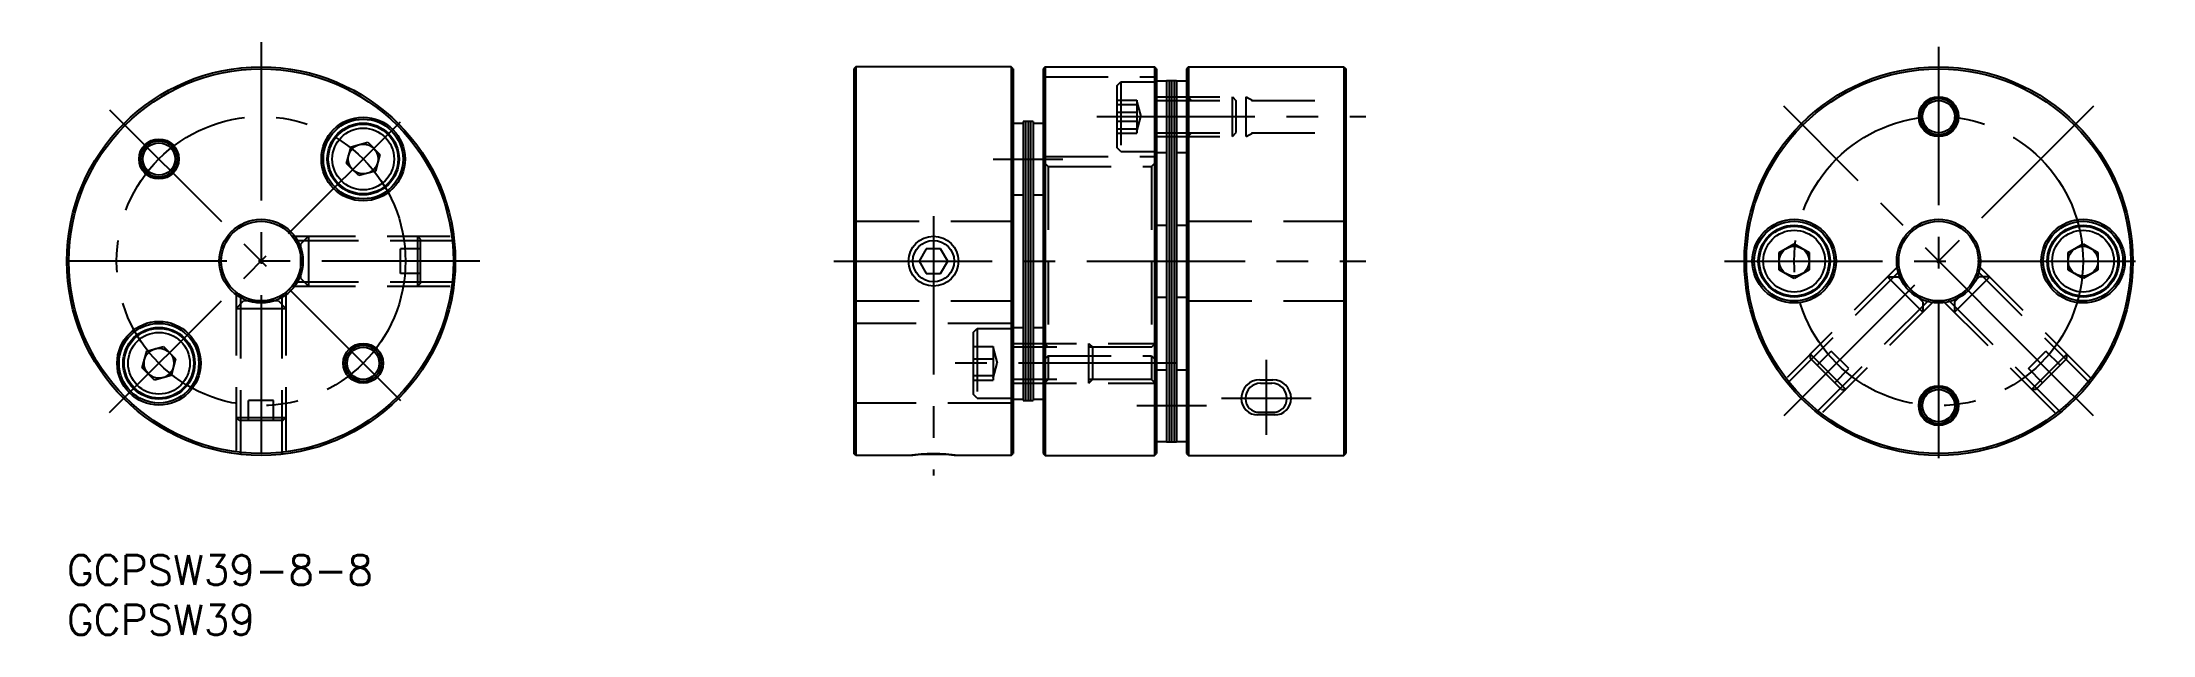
# Model space of a CAD drawing. Extents: x -2 to 209, y -8 to 51.
import ezdxf

# ---------------------------------------------------------------- set-up
doc = ezdxf.new("R2010")
doc.units = 0
doc.header["$LTSCALE"] = 0.5
doc.linetypes.add('CENTER', pattern=[50.8, 31.75, -6.35, 6.35, -6.35])
doc.linetypes.add('DASHED', pattern=[19.05, 12.7, -6.35])
for name, color, linetype in [('MSM_CENTER', 1, 'CENTER'), ('MSM_CONTINUOUS', 7, 'CONTINUOUS'), ('MSM_DASHED', 4, 'DASHED'), ('MSM_NARROW', 5, 'CONTINUOUS'), ('MSM_PART_NUMBER', 7, 'CONTINUOUS')]:
    doc.layers.add(name, color=color, linetype=linetype)
doc.styles.get("Standard").update_dxf_attribs({"font": 'txt.shx', "height": 3, "bigfont": 'bigfont.shx'})

# ---------------------------------------------------------------- blocks, each defined once
blk = doc.blocks.new('*U47')
at = {"layer": 'MSM_PART_NUMBER'}
blk.add_text('GCPSW39-8-8', height=3, dxfattribs=at).set_placement((0, -3))
blk = doc.blocks.new('*U48')
at = {"layer": 'MSM_PART_NUMBER'}
blk.add_text('GCPSW39', height=3, dxfattribs=at).set_placement((0, -8))

msp = doc.modelspace()

# ---------------------------------------------------------------- linework, layer by layer
at = {"layer": 'MSM_CENTER'}
for p, q in [((19.5, 51.47), (19.5, 7.53)), ((187.9, 51), (187.9, 8)), ((4.3, 14.3), (34.7, 44.7)), ((4.3, 44.7), (34.7, 14.3)), ((197.8, 19.6), (172.36, 45.04)), ((203.44, 45.04), (178, 19.6)), ((103.4, 44), (130.4, 44)), ((93, 39.75), (100, 39.75)), ((87, 34), (87, 8)), ((41.47, 29.5), (-2.47, 29.5)), ((77, 29.5), (130.4, 29.5)), ((166.4, 29.5), (209.4, 29.5)), ((111.4, 19.25), (89, 19.25)), ((120.4, 19.59), (120.4, 12.06)), ((176.59, 18.19), (172.36, 13.96)), ((203.44, 13.96), (199.21, 18.19)), ((107.4, 15), (114.4, 15)), ((124.9, 15.71), (115.9, 15.71))]:
    msp.add_line(p, q, dxfattribs=at)
for centre in [(19.5, 29.5), (187.9, 29.5)]:
    msp.add_circle(centre, 14.5, dxfattribs=at)
at = {"layer": 'MSM_CONTINUOUS'}
for p, q in [((79.2, 49), (79, 48.8)), ((79, 48.8), (79, 10.2)), ((94.8, 49), (79.2, 49)), ((79.2, 49), (79.2, 10)), ((95, 48.8), (94.8, 49)), ((94.8, 49), (94.8, 10)), ((95, 48.8), (95, 10.2)), ((98.2, 49), (98, 48.8)), ((98, 48.8), (98, 10.2)), ((98.2, 49), (109.2, 49)), ((98.2, 49), (98.2, 10)), ((109.4, 48.8), (109.2, 49)), ((109.2, 49), (109.2, 10)), ((109.4, 48.8), (109.4, 10.2)), ((112.6, 49), (112.4, 48.8)), ((112.4, 48.8), (112.4, 10.2)), ((112.6, 49), (128.2, 49)), ((112.6, 49), (112.6, 10)), ((128.2, 49), (128.4, 48.8)), ((128.2, 49), (128.2, 10)), ((128.4, 48.8), (128.4, 10.2)), ((109.4, 47.6), (110.4, 47.6)), ((110.4, 47.64), (110.4, 11.36)), ((110.4, 47.64), (111.4, 47.64)), ((110.65, 47.64), (110.65, 11.36)), ((110.9, 47.64), (110.9, 11.36)), ((111.15, 47.64), (111.15, 11.36)), ((111.4, 47.64), (111.4, 11.36)), ((111.4, 47.6), (112.4, 47.6)), ((95, 43.35), (96, 43.35)), ((97, 43.5), (96, 43.5)), ((96, 43.5), (96, 15.5)), ((96.25, 43.5), (96.25, 15.5)), ((96.5, 43.5), (96.5, 15.5)), ((96.75, 43.5), (96.75, 15.5)), ((97, 43.5), (97, 15.5)), ((97, 43.35), (98, 43.35)), ((28.08, 39.3), (28.53, 40.98)), ((28.53, 40.98), (30.2, 41.43)), ((30.2, 41.43), (31.43, 40.2)), ((109.4, 40.4), (110.4, 40.4)), ((111.4, 40.4), (112.4, 40.4)), ((29.3, 38.08), (28.08, 39.3)), ((30.98, 38.53), (29.3, 38.08)), ((31.43, 40.2), (30.98, 38.53)), ((95, 36.15), (96, 36.15)), ((97, 36.15), (98, 36.15)), ((109.4, 33.1), (110.4, 33.1)), ((111.4, 33.1), (112.4, 33.1)), ((86.28, 30.75), (85.56, 29.5)), ((87.72, 30.75), (86.28, 30.75)), ((88.44, 29.5), (87.72, 30.75)), ((171.9, 30.37), (173.4, 31.23)), ((171.9, 28.63), (171.9, 30.37)), ((173.4, 31.23), (174.9, 30.37)), ((174.9, 30.37), (174.9, 28.63)), ((200.9, 30.37), (202.4, 31.23)), ((200.9, 28.63), (200.9, 30.37)), ((202.4, 31.23), (203.9, 30.37)), ((203.9, 30.37), (203.9, 28.63)), ((85.56, 29.5), (86.28, 28.25)), ((86.28, 28.25), (87.72, 28.25)), ((87.72, 28.25), (88.44, 29.5)), ((173.4, 27.77), (171.9, 28.63)), ((174.9, 28.63), (173.4, 27.77)), ((202.4, 27.77), (200.9, 28.63)), ((203.9, 28.63), (202.4, 27.77)), ((109.4, 25.9), (110.4, 25.9)), ((111.4, 25.9), (112.4, 25.9)), ((95, 22.85), (96, 22.85)), ((97, 22.85), (98, 22.85)), ((7.57, 18.8), (8.02, 20.47)), ((8.02, 20.47), (9.7, 20.92)), ((9.7, 20.92), (10.92, 19.7)), ((10.92, 19.7), (10.47, 18.02)), ((8.8, 17.57), (7.57, 18.8)), ((10.47, 18.02), (8.8, 17.57)), ((109.4, 18.6), (110.4, 18.6)), ((111.4, 18.6), (112.4, 18.6)), ((119.83, 17.25), (120.97, 17.25)), ((95, 15.65), (96, 15.65)), ((96, 15.5), (97, 15.5)), ((97, 15.65), (98, 15.65)), ((118.33, 15.75), (118.33, 15.68)), ((122.47, 15.75), (122.47, 15.68)), ((119.68, 14.33), (121.12, 14.33)), ((109.4, 11.4), (110.4, 11.4)), ((110.4, 11.36), (111.4, 11.36)), ((111.4, 11.4), (112.4, 11.4)), ((79.2, 10), (79, 10.2)), ((84.93, 10), (79.2, 10)), ((94.8, 10), (89.07, 10)), ((94.8, 10), (95, 10.2)), ((98, 10.2), (98.2, 10)), ((98.2, 10), (109.2, 10)), ((109.2, 10), (109.4, 10.2)), ((112.4, 10.2), (112.6, 10)), ((112.6, 10), (128.2, 10)), ((128.2, 10), (128.4, 10.2))]:
    msp.add_line(p, q, dxfattribs=at)
for centre, radius in [((19.5, 29.5), 19.5), ((19.5, 29.5), 19.3), ((187.9, 29.5), 19.5), ((187.9, 29.5), 19.3), ((187.9, 44), 1.82), ((187.9, 44), 1.62), ((29.75, 39.75), 4.2), ((29.75, 39.75), 4), ((29.75, 39.75), 3.6), ((29.75, 39.75), 3.5), ((29.75, 39.75), 3.1), ((9.25, 39.75), 1.82), ((9.25, 39.75), 1.62), ((29.75, 39.75), 1.5), ((19.5, 29.5), 4.2), ((19.5, 29.5), 4), ((173.4, 29.5), 4.2), ((173.4, 29.5), 4), ((173.4, 29.5), 3.6), ((173.4, 29.5), 3.5), ((173.4, 29.5), 3.1), ((187.9, 29.5), 4.2), ((187.9, 29.5), 4), ((202.4, 29.5), 4.2), ((202.4, 29.5), 4), ((202.4, 29.5), 3.6), ((202.4, 29.5), 3.5), ((202.4, 29.5), 3.1), ((87, 29.5), 2.07), ((173.4, 29.5), 1.5), ((202.4, 29.5), 1.5), ((9.25, 19.25), 4.2), ((9.25, 19.25), 4), ((9.25, 19.25), 3.6), ((9.25, 19.25), 3.5), ((9.25, 19.25), 3.1), ((9.25, 19.25), 1.5), ((29.75, 19.25), 1.82), ((29.75, 19.25), 1.62), ((187.9, 15), 1.82), ((187.9, 15), 1.62)]:
    msp.add_circle(centre, radius, dxfattribs=at)
for centre, radius, start, end in [((119.83, 15.75), 1.5, 90, 180), ((120.97, 15.75), 1.5, 0, 90), ((119.68, 15.68), 1.35, 180, 270), ((121.12, 15.68), 1.35, 270, 0), ((87, -9.39), 19.5, 83.9147, 96.0853)]:
    msp.add_arc(centre, radius, start, end, dxfattribs=at)
at = {"layer": 'MSM_DASHED'}
for p, q in [((98.2, 48), (98, 48.2)), ((98.2, 48), (109.2, 48)), ((105.4, 47.1), (105.8, 47.5)), ((105.4, 47.1), (105.4, 40.9)), ((105.8, 47.5), (105.8, 40.5)), ((105.8, 47.5), (109.4, 47.5)), ((109.2, 48), (109.4, 48.2)), ((105.4, 45.67), (107.4, 45.67)), ((105.4, 45.22), (107.4, 45.22)), ((107.4, 45.67), (107.4, 42.33)), ((107.4, 45.5), (107.8, 44)), ((109.4, 46), (118.4, 46)), ((109.4, 45.62), (128.2, 45.62)), ((112.9, 45.62), (112.4, 46.12)), ((117, 46), (117.4, 45.6)), ((117, 42), (117, 46)), ((117.4, 42.4), (117.4, 45.6)), ((118.4, 42), (118.4, 46)), ((118.4, 46), (119.06, 45.62)), ((128.2, 45.62), (128.4, 45.82)), ((105.4, 44.45), (107.4, 44.45)), ((105.4, 43.55), (107.4, 43.55)), ((105.4, 42.78), (107.4, 42.78)), ((107.4, 42.5), (107.8, 44)), ((109.4, 42.38), (128.2, 42.38)), ((112.9, 42.38), (112.4, 41.88)), ((117, 42), (117.4, 42.4)), ((118.4, 42), (119.06, 42.38)), ((128.2, 42.38), (128.4, 42.18)), ((105.4, 42.33), (107.4, 42.33)), ((105.8, 40.5), (105.4, 40.9)), ((105.8, 40.5), (109.4, 40.5)), ((109.4, 42), (118.4, 42)), ((98.2, 40), (98, 39.8)), ((98.5, 39), (98, 39.5)), ((98.2, 40), (109.2, 40)), ((98.5, 39), (108.9, 39)), ((98.5, 39), (98.5, 17.63)), ((108.9, 39), (109.4, 39.5)), ((108.9, 39), (108.9, 17.63)), ((109.2, 40), (109.4, 39.8)), ((22.62, 32), (38.84, 32)), ((24.25, 32), (23.5, 31.25)), ((24.25, 32), (24.25, 27)), ((35.5, 31.7), (35.2, 32)), ((35.2, 32), (35.2, 27)), ((79.2, 33.5), (79, 33.7)), ((79.2, 33.5), (94.8, 33.5)), ((94.8, 33.5), (95, 33.7)), ((112.6, 33.5), (112.4, 33.7)), ((112.6, 33.5), (128.2, 33.5)), ((128.2, 33.5), (128.4, 33.7)), ((22.92, 31.57), (38.89, 31.57)), ((23.5, 27.75), (23.5, 31.25)), ((35.5, 30.75), (33.5, 30.75)), ((33.5, 28.25), (33.5, 30.75)), ((35.5, 27.3), (35.5, 31.7)), ((23.5, 27.75), (24.25, 27)), ((35.5, 28.25), (33.5, 28.25)), ((183.92, 29.06), (172.46, 17.59)), ((184.02, 28.54), (172.73, 17.25)), ((182.77, 27.91), (183.83, 27.91)), ((182.77, 27.91), (186.31, 24.37)), ((186.31, 25.43), (183.83, 27.91)), ((189.49, 25.43), (191.97, 27.91)), ((193.03, 27.91), (189.49, 24.37)), ((191.78, 28.54), (203.07, 17.25)), ((191.88, 29.06), (203.34, 17.59)), ((193.03, 27.91), (191.97, 27.91)), ((17, 26.38), (17, 10.16)), ((17, 24.75), (17.75, 25.5)), ((17.43, 26.08), (17.43, 10.11)), ((21.25, 25.5), (17.75, 25.5)), ((21.25, 25.5), (22, 24.75)), ((21.57, 26.08), (21.57, 10.11)), ((22, 26.38), (22, 10.16)), ((22.62, 27), (38.84, 27)), ((22.92, 27.43), (38.89, 27.43)), ((35.5, 27.3), (35.2, 27)), ((79.2, 25.5), (79, 25.3)), ((79.2, 25.5), (94.8, 25.5)), ((94.8, 25.5), (95, 25.3)), ((112.6, 25.5), (112.4, 25.3)), ((112.6, 25.5), (128.2, 25.5)), ((128.2, 25.5), (128.4, 25.3)), ((186.94, 25.62), (175.65, 14.33)), ((187.46, 25.52), (175.99, 14.06)), ((186.31, 25.43), (186.31, 24.37)), ((188.34, 25.52), (199.81, 14.06)), ((188.86, 25.62), (200.15, 14.33)), ((189.49, 25.43), (189.49, 24.37)), ((17, 24.75), (22, 24.75)), ((79.2, 23.25), (79, 23.45)), ((94.8, 23.25), (95, 23.45)), ((94.8, 23.25), (79.2, 23.25)), ((91, 22.35), (91.4, 22.75)), ((91, 22.35), (91, 16.15)), ((91.4, 22.75), (91.4, 15.75)), ((91.4, 22.75), (95, 22.75)), ((95, 21.25), (109.28, 21.25)), ((98.5, 20.87), (98, 21.37)), ((102.6, 21.25), (103, 20.85)), ((102.6, 17.25), (102.6, 21.25)), ((108.9, 20.87), (109.4, 21.37)), ((91, 20.92), (93, 20.92)), ((91, 19.7), (93, 19.7)), ((93, 20.92), (93, 17.57)), ((93, 20.75), (93.4, 19.25)), ((93, 17.75), (93.4, 19.25)), ((108.9, 20.87), (95, 20.87)), ((98.5, 20), (98, 19.5)), ((98.5, 20), (108.9, 20)), ((103, 17.65), (103, 20.85)), ((108.9, 20), (109.4, 19.5)), ((175.03, 19.74), (175.03, 20.17)), ((175.03, 20.17), (178.57, 16.63)), ((178.14, 16.63), (175.03, 19.74)), ((175.7, 19.07), (177.12, 20.48)), ((176.59, 18.19), (178, 19.6)), ((178.88, 18.72), (177.12, 20.48)), ((196.92, 18.72), (198.68, 20.48)), ((200.77, 20.17), (197.23, 16.63)), ((197.66, 16.63), (200.77, 19.74)), ((199.21, 18.19), (197.8, 19.6)), ((200.1, 19.07), (198.68, 20.48)), ((200.77, 19.74), (200.77, 20.17)), ((91, 18.02), (93, 18.02)), ((91, 17.57), (93, 17.57)), ((108.9, 17.63), (95, 17.63)), ((95, 17.25), (109.28, 17.25)), ((98.5, 17.63), (98, 17.13)), ((102.6, 17.25), (103, 17.65)), ((109.4, 17.13), (108.9, 17.63)), ((177.47, 17.3), (178.88, 18.72)), ((198.33, 17.3), (196.92, 18.72)), ((18.25, 13.5), (18.25, 15.5)), ((20.75, 15.5), (18.25, 15.5)), ((20.75, 13.5), (20.75, 15.5)), ((79.2, 15.25), (79, 15.05)), ((94.8, 15.25), (79.2, 15.25)), ((91.4, 15.75), (91, 16.15)), ((91.4, 15.75), (95, 15.75)), ((94.8, 15.25), (95, 15.05)), ((178.14, 16.63), (178.57, 16.63)), ((197.66, 16.63), (197.23, 16.63)), ((17.3, 13.5), (17, 13.8)), ((17, 13.8), (22, 13.8)), ((21.7, 13.5), (17.3, 13.5)), ((21.7, 13.5), (22, 13.8))]:
    msp.add_line(p, q, dxfattribs=at)
at = {"layer": 'MSM_NARROW'}
for p, q in [((119.75, 17.59), (121.05, 17.59)), ((117.9, 15.74), (117.9, 15.71)), ((122.9, 15.74), (122.9, 15.71)), ((121.25, 14.06), (119.55, 14.06))]:
    msp.add_line(p, q, dxfattribs=at)
for centre, radius in [((187.9, 44), 2), ((9.25, 39.75), 2), ((87, 29.5), 2.5), ((29.75, 19.25), 2), ((187.9, 15), 2)]:
    msp.add_circle(centre, radius, dxfattribs=at)
for centre, radius, start, end in [((119.75, 15.74), 1.85, 90, 180), ((121.05, 15.74), 1.85, 0, 90), ((119.55, 15.71), 1.65, 180, 270), ((121.25, 15.71), 1.65, 270, 360), ((87, -9.34), 19.5, 82.6335, 97.3665)]:
    msp.add_arc(centre, radius, start, end, dxfattribs=at)

# ---------------------------------------------------------------- block references
at = {"layer": 'MSM_CONTINUOUS'}
for name in ['*U47', '*U48']:
    msp.add_blockref(name, (0, 0), dxfattribs=at)

doc.saveas('drawing.dxf')
